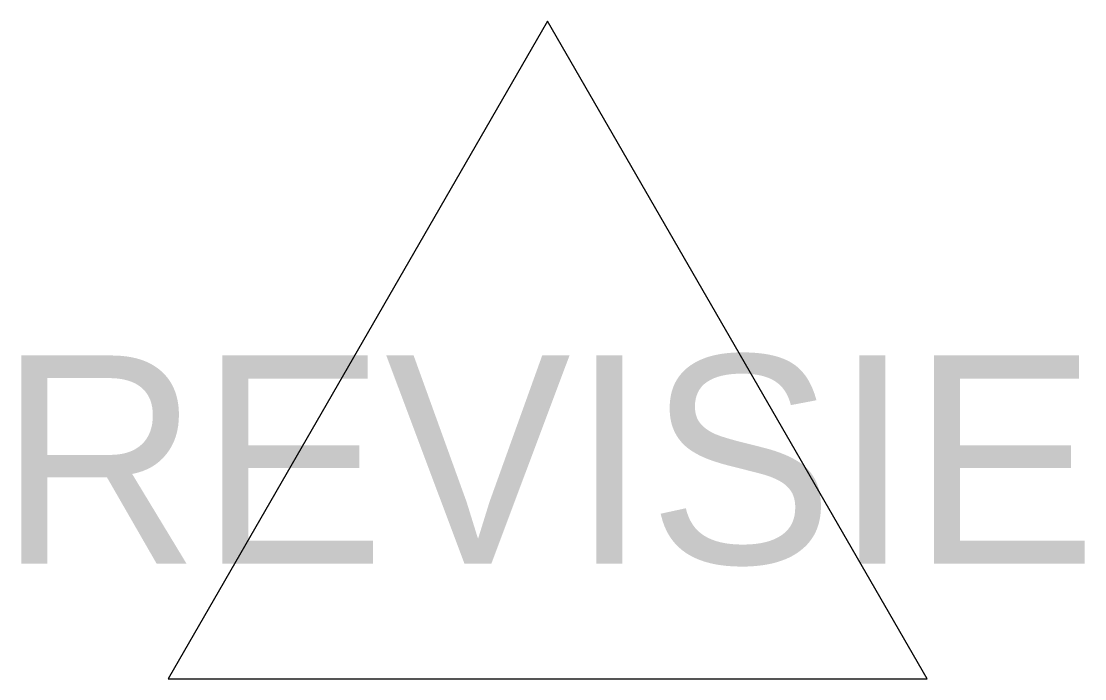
# Model space of a CAD drawing. Header units: millimetres. Extents: x -12.6 to 12.9, y -15.8 to 0.
import ezdxf
from ezdxf.enums import TextEntityAlignment as Align

# ---------------------------------------------------------------- set-up
doc = ezdxf.new("R2010")
doc.units = ezdxf.units.MM

msp = doc.modelspace()

# ---------------------------------------------------------------- linework, layer by layer
at = {"color": 2, "transparency": 33554687}
msp.add_lwpolyline([(0, 0), (-9.117, -15.791), (9.117, -15.791)], close=True, dxfattribs=at)

# ---------------------------------------------------------------- texts
at = {"color": 6, "transparency": 33554687}
msp.add_attdef('REVISIE', text='1', height=5, dxfattribs=at).set_placement((0, -10.527), align=Align.MIDDLE_CENTER)

doc.saveas('drawing.dxf')
